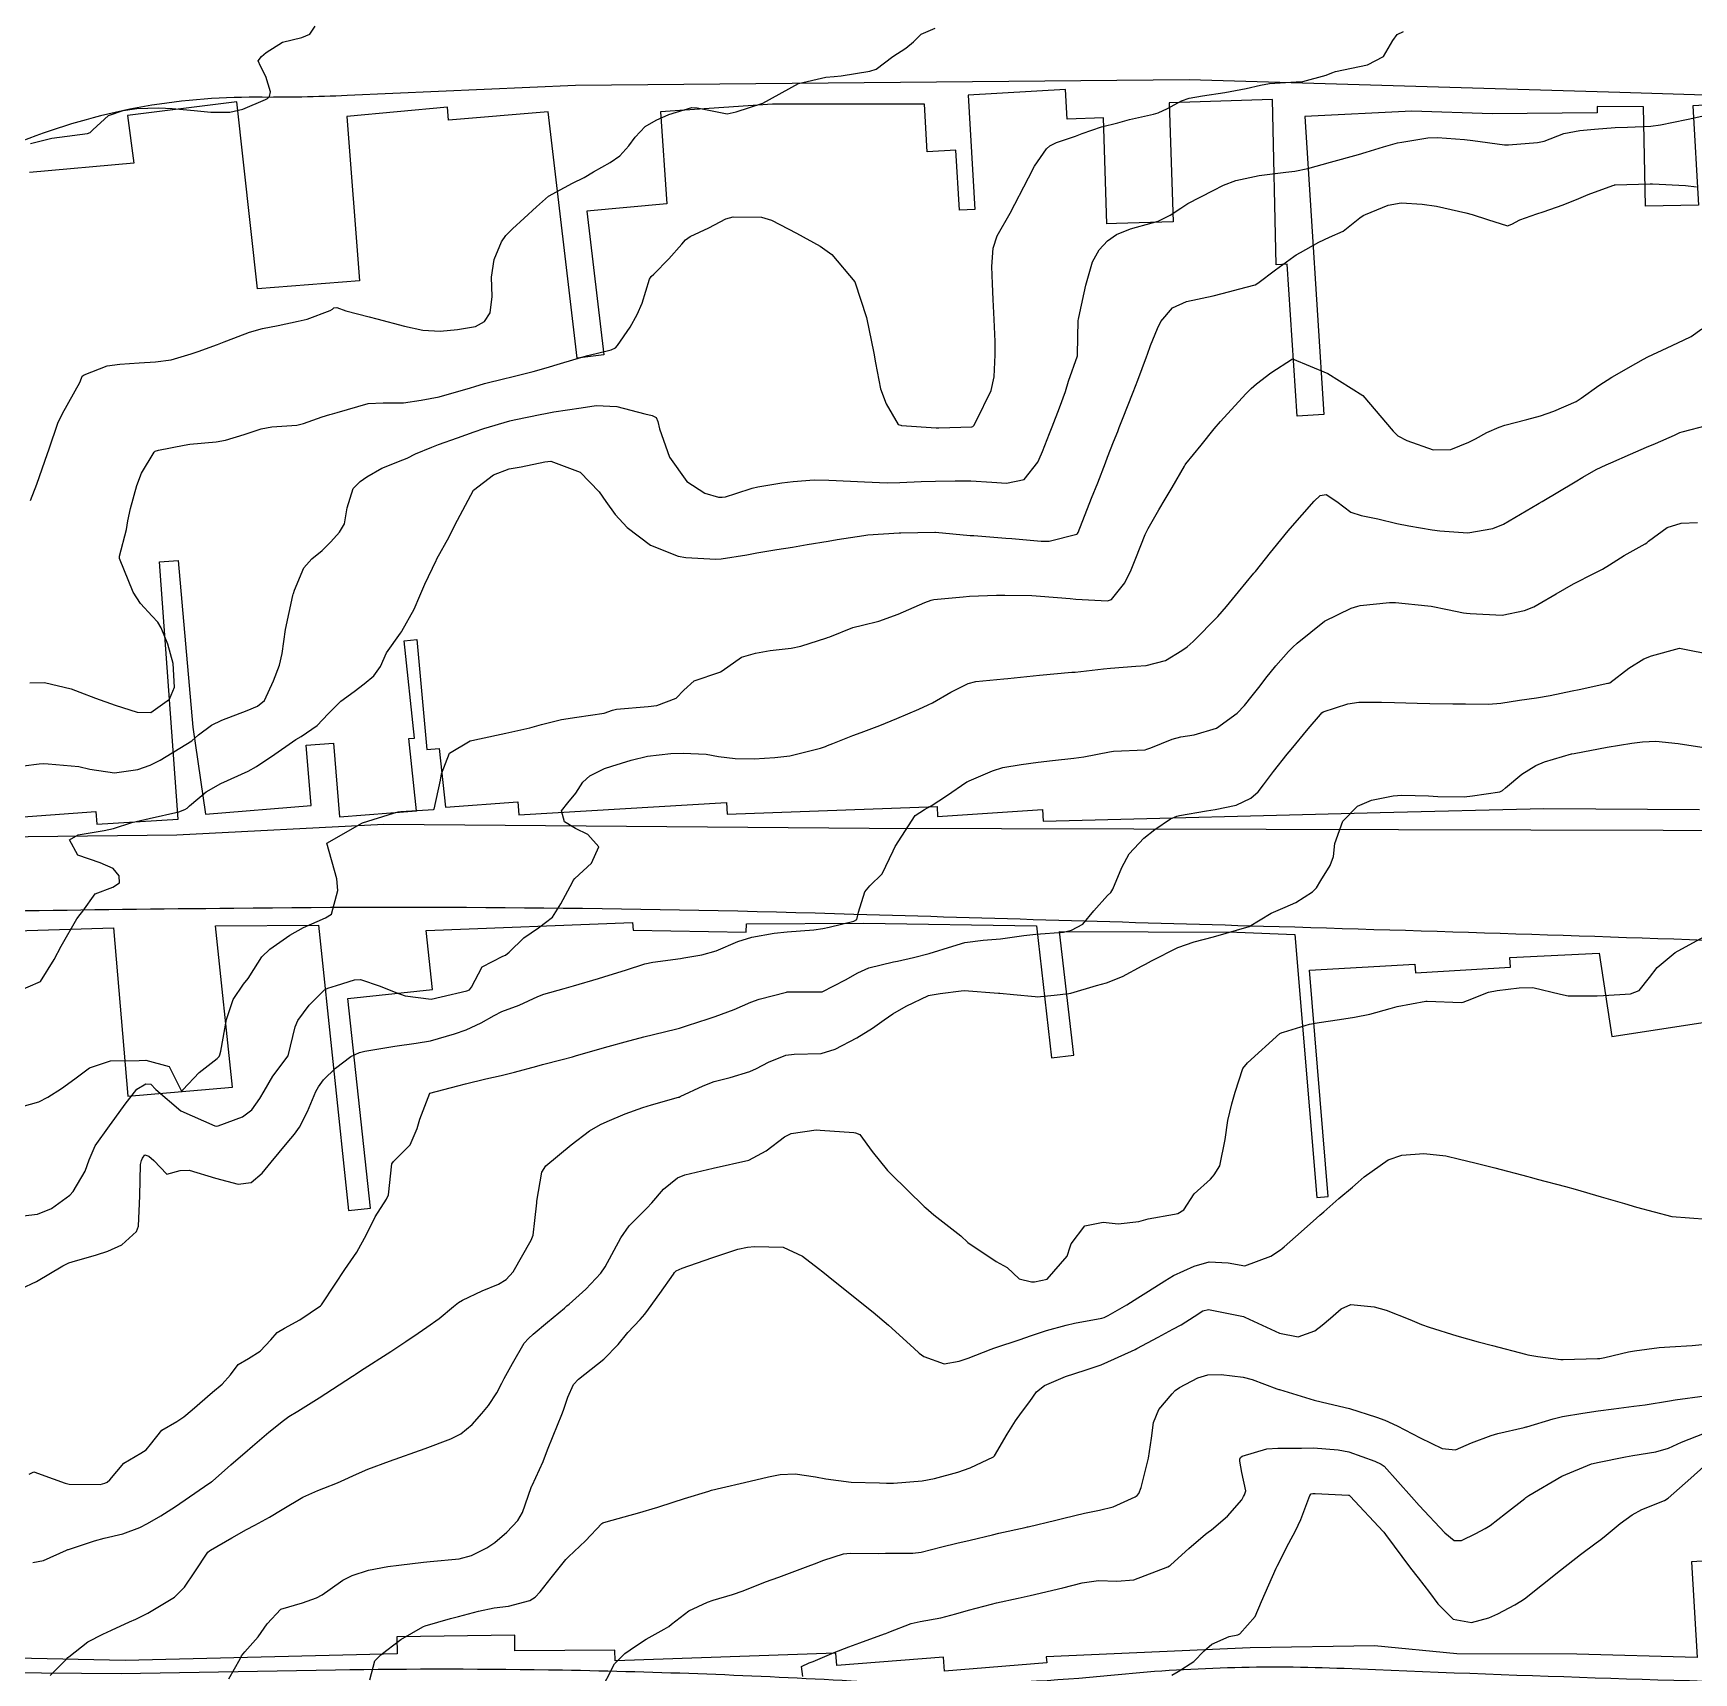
# Model space of a CAD drawing. Header units: metres. Extents: x 318500 to 325275, y 7408834 to 7428799.
# Drawn here: x 321048.2 to 321141.7, y 7409313.6 to 7409405.9 of the extents above; entities that cross this region are included whole.
import ezdxf

# ---------------------------------------------------------------- set-up
doc = ezdxf.new("R2010")
doc.units = ezdxf.units.M
doc.header["$MEASUREMENT"] = 0
for name, color, linetype in [('Curvas de Nivel 1m', 11, 'Continuous'), ('Curvas de Nivel 5m', 15, 'Continuous'), ('Edificações', 30, 'Continuous'), ('Vias Primárias', 230, 'Continuous')]:
    doc.layers.add(name, color=color, linetype=linetype)

msp = doc.modelspace()

# ---------------------------------------------------------------- linework, layer by layer
at = {"layer": 'Curvas de Nivel 1m', "flags": 128}
for points, elevation in [([(321048.029, 7409379.622), (321048.383, 7409380.539), (321048.539, 7409380.964), (321048.986, 7409382.263), (321049.049, 7409382.469), (321049.071, 7409382.529), (321049.564, 7409383.97), (321049.819, 7409384.518), (321050.797, 7409386.263), (321050.888, 7409386.502), (321050.926, 7409386.617), (321051.043, 7409386.7), (321052.34, 7409387.198), (321053.052, 7409387.303), (321054.143, 7409387.375), (321055.055, 7409387.423), (321055.948, 7409387.545), (321057.062, 7409387.871), (321057.474, 7409388.006), (321058.548, 7409388.405), (321058.922, 7409388.552), (321059.073, 7409388.615), (321060.361, 7409389.101), (321061.084, 7409389.298), (321061.963, 7409389.481), (321063.091, 7409389.712), (321063.596, 7409389.831), (321064.897, 7409390.322), (321065.021, 7409390.4), (321065.101, 7409390.462), (321065.274, 7409390.49), (321065.776, 7409390.31), (321067.095, 7409389.961), (321067.521, 7409389.856), (321069.088, 7409389.438), (321070.114, 7409389.22), (321071.084, 7409389.159), (321072.067, 7409389.243), (321073.088, 7409389.421), (321073.594, 7409389.701), (321073.897, 7409390.198), (321074.015, 7409391.102), (321073.984, 7409392.197), (321074.133, 7409393.198), (321074.546, 7409394.189), (321074.79, 7409394.551), (321075.161, 7409394.912), (321075.827, 7409395.517), (321076.509, 7409396.167), (321077.186, 7409396.759), (321078.549, 7409397.495), (321079.197, 7409397.814), (321079.726, 7409398.122), (321080.668, 7409398.649), (321081.214, 7409399.026), (321081.72, 7409399.598), (321082.061, 7409400.092), (321082.64, 7409400.685), (321083.244, 7409401.042), (321083.967, 7409401.351), (321085.256, 7409401.76), (321085.556, 7409401.745), (321087.251, 7409401.39), (321087.764, 7409401.503), (321089.26, 7409402), (321091.271, 7409403.109), (321092.797, 7409403.469), (321093.276, 7409403.505), (321093.667, 7409403.545), (321095.279, 7409403.808), (321095.643, 7409403.915), (321096.573, 7409404.619), (321097.298, 7409405.101), (321097.743, 7409405.444), (321098.166, 7409405.877), (321098.963, 7409406.217)], 744), ([(321048.032, 7409399.734), (321049.223, 7409400.032), (321049.655, 7409400.092), (321051.227, 7409400.296), (321051.377, 7409400.349), (321051.533, 7409400.497), (321052.419, 7409401.312), (321053.247, 7409401.594), (321054.014, 7409401.703), (321055.249, 7409401.736), (321055.993, 7409401.695), (321057.248, 7409401.589), (321058.169, 7409401.488), (321059.246, 7409401.487), (321059.978, 7409401.66), (321061.258, 7409402.21), (321061.363, 7409402.263), (321061.475, 7409402.367), (321061.53, 7409402.633), (321061.271, 7409403.498), (321060.976, 7409404.074), (321060.842, 7409404.377), (321061.03, 7409404.628), (321061.287, 7409404.851), (321062.217, 7409405.435), (321063.3, 7409405.695), (321063.749, 7409405.89), (321064.043, 7409406.333)], 743), ([(321046.75, 7409364.56), (321048.504, 7409364.783), (321048.754, 7409364.799), (321049.016, 7409364.788), (321050.752, 7409364.633), (321051.365, 7409364.494), (321052.747, 7409364.274), (321054.063, 7409364.46), (321054.754, 7409364.706), (321055.318, 7409365.001), (321056.772, 7409365.87), (321057.109, 7409366.083), (321057.49, 7409366.413), (321058.222, 7409366.969), (321058.789, 7409367.253), (321060.215, 7409367.799), (321060.797, 7409368.038), (321061.203, 7409368.364), (321061.705, 7409369.468), (321062.04, 7409370.352), (321062.196, 7409370.993), (321062.386, 7409372.347), (321062.802, 7409374.264), (321062.82, 7409374.341), (321062.833, 7409374.388), (321062.883, 7409374.57), (321063.408, 7409375.829), (321063.867, 7409376.33), (321064.445, 7409376.796), (321064.925, 7409377.291), (321065.418, 7409377.827), (321065.697, 7409378.309), (321065.851, 7409379.209), (321066.188, 7409380.302), (321066.58, 7409380.682), (321066.97, 7409380.952), (321067.806, 7409381.449), (321068.985, 7409381.901), (321069.233, 7409382.011), (321069.707, 7409382.253), (321070.614, 7409382.626), (321070.998, 7409382.767), (321072.072, 7409383.156), (321073.009, 7409383.493), (321073.545, 7409383.669), (321075.019, 7409384.104), (321075.078, 7409384.12), (321075.35, 7409384.177), (321076.72, 7409384.467), (321077.024, 7409384.528), (321077.48, 7409384.608), (321079.027, 7409384.839), (321079.872, 7409384.961), (321081.028, 7409384.917), (321082.61, 7409384.498), (321083.023, 7409384.4), (321083.243, 7409384.297), (321083.344, 7409384.075), (321083.435, 7409383.653), (321084.005, 7409382.065), (321084.97, 7409380.697), (321085.996, 7409380.034), (321086.751, 7409379.816), (321086.958, 7409379.799), (321087.145, 7409379.832), (321087.738, 7409380.012), (321088.654, 7409380.314), (321088.966, 7409380.395), (321090.329, 7409380.62), (321090.971, 7409380.692), (321092.148, 7409380.777), (321092.973, 7409380.774), (321094.19, 7409380.71), (321094.971, 7409380.673), (321096.248, 7409380.623), (321096.971, 7409380.629), (321098.162, 7409380.682), (321098.973, 7409380.713), (321100.09, 7409380.732), (321100.973, 7409380.729), (321102.14, 7409380.655), (321102.972, 7409380.596), (321103.961, 7409380.81), (321104.744, 7409381.784), (321104.82, 7409381.955), (321104.999, 7409382.378), (321105.399, 7409383.392), (321105.548, 7409383.775), (321105.962, 7409384.839), (321106.29, 7409385.767), (321106.473, 7409386.341), (321106.966, 7409387.761), (321106.981, 7409387.851), (321107.019, 7409389.761), (321107.025, 7409389.836), (321107.104, 7409390.196), (321107.438, 7409391.755), (321107.822, 7409393.068), (321108.19, 7409393.744), (321108.654, 7409394.241), (321109.163, 7409394.593), (321109.958, 7409394.928), (321111.173, 7409395.26), (321111.513, 7409395.359), (321112.198, 7409395.69), (321112.783, 7409396.085), (321113.187, 7409396.339), (321114.613, 7409397.078), (321115.197, 7409397.376), (321115.894, 7409397.64), (321117.205, 7409397.927), (321118.693, 7409398.12), (321119.209, 7409398.176), (321119.936, 7409398.314), (321121.221, 7409398.668), (321122.795, 7409399.115), (321123.227, 7409399.241), (321124.201, 7409399.53), (321124.997, 7409399.759), (321125.234, 7409399.81), (321126.691, 7409400.045), (321127.239, 7409400.065), (321128.761, 7409399.944), (321129.236, 7409399.892), (321131.02, 7409399.656), (321131.233, 7409399.648), (321132.876, 7409399.774), (321133.237, 7409399.864), (321134.355, 7409400.281), (321135.246, 7409400.455), (321136.078, 7409400.541), (321137.249, 7409400.628), (321137.947, 7409400.652), (321139.251, 7409400.705), (321139.796, 7409400.778), (321141.257, 7409401.075), (321141.444, 7409401.111), (321142.195, 7409401.291)], 746), ([(321047.197, 7409351.934), (321048.59, 7409352.53), (321049.356, 7409353.772), (321049.759, 7409354.513), (321050.636, 7409356.066), (321050.828, 7409356.308), (321050.978, 7409356.497), (321051.67, 7409357.474), (321052.66, 7409357.834), (321053.044, 7409358.094), (321053.018, 7409358.475), (321052.676, 7409358.891), (321051.955, 7409359.213), (321050.687, 7409359.649), (321050.222, 7409360.507), (321050.703, 7409360.79), (321052.164, 7409361.027), (321052.707, 7409361.15), (321053.726, 7409361.48), (321054.713, 7409361.713), (321056.38, 7409362.088), (321056.718, 7409362.207), (321056.85, 7409362.287), (321056.981, 7409362.417), (321057.923, 7409363.217), (321058.739, 7409363.677), (321060.275, 7409364.377), (321060.754, 7409364.64), (321061.789, 7409365.331), (321062.775, 7409366.026), (321062.96, 7409366.155), (321063.258, 7409366.335), (321064.162, 7409366.95), (321064.793, 7409367.613), (321065.488, 7409368.31), (321066.241, 7409368.866), (321066.815, 7409369.303), (321067.351, 7409369.753), (321067.724, 7409370.277), (321068.075, 7409371.038), (321068.858, 7409372.153), (321068.904, 7409372.215), (321068.93, 7409372.259), (321069.628, 7409373.497), (321069.943, 7409374.249), (321070.223, 7409374.913), (321070.858, 7409376.241), (321070.878, 7409376.272), (321070.911, 7409376.34), (321071.592, 7409377.568), (321071.924, 7409378.225), (321072.96, 7409380.21), (321074.101, 7409381.066), (321074.978, 7409381.398), (321075.643, 7409381.51), (321076.985, 7409381.801), (321077.311, 7409381.829), (321078.976, 7409381.22), (321080.035, 7409380.114), (321080.408, 7409379.562), (321080.947, 7409378.838), (321081.62, 7409378.093), (321082.925, 7409377.107), (321084.494, 7409376.479), (321084.915, 7409376.408), (321086.618, 7409376.321), (321086.915, 7409376.341), (321088.357, 7409376.567), (321088.92, 7409376.668), (321090.052, 7409376.854), (321090.925, 7409376.992), (321091.752, 7409377.133), (321092.931, 7409377.334), (321093.447, 7409377.42), (321094.936, 7409377.655), (321095.168, 7409377.685), (321096.939, 7409377.791), (321097.033, 7409377.794), (321098.94, 7409377.829), (321098.972, 7409377.827), (321100.937, 7409377.657), (321101.133, 7409377.641), (321102.935, 7409377.497), (321103.269, 7409377.471), (321104.933, 7409377.321), (321105.373, 7409377.336), (321106.939, 7409377.719), (321106.964, 7409377.736), (321106.979, 7409377.759), (321107.004, 7409377.823), (321107.769, 7409379.748), (321108.108, 7409380.608), (321108.542, 7409381.737), (321108.667, 7409382.063), (321109.008, 7409382.922), (321109.237, 7409383.507), (321109.324, 7409383.725), (321109.508, 7409384.206), (321110.099, 7409385.714), (321110.366, 7409386.394), (321110.861, 7409387.703), (321110.914, 7409387.861), (321111.08, 7409388.352), (321111.476, 7409389.314), (321111.667, 7409389.694), (321112.325, 7409390.471), (321113.111, 7409390.83), (321114.608, 7409391.151), (321115.116, 7409391.271), (321116.473, 7409391.63), (321116.972, 7409391.772), (321117.123, 7409391.852), (321118.128, 7409392.617), (321119.146, 7409393.362), (321119.291, 7409393.455), (321119.526, 7409393.594), (321120.559, 7409394.179), (321121.163, 7409394.443), (321121.929, 7409394.798), (321122.874, 7409395.545), (321123.052, 7409395.672), (321123.183, 7409395.733), (321124.462, 7409396.256), (321125.193, 7409396.386), (321126.384, 7409396.31), (321127.191, 7409396.194), (321128.834, 7409395.817), (321129.184, 7409395.725), (321130.053, 7409395.451), (321131.175, 7409395.085), (321131.431, 7409395.181), (321131.875, 7409395.43), (321132.842, 7409395.759), (321133.187, 7409395.871), (321134.32, 7409396.267), (321135.199, 7409396.627), (321135.729, 7409396.848), (321137.106, 7409397.361), (321137.184, 7409397.386), (321137.21, 7409397.391), (321137.243, 7409397.392), (321139.211, 7409397.46), (321139.347, 7409397.464), (321141.211, 7409397.357), (321141.819, 7409397.294)], 747), ([(321047.559, 7409345.479), (321048.498, 7409345.759), (321049.008, 7409346.016), (321049.779, 7409346.511), (321050.515, 7409347.048), (321051.352, 7409347.662), (321052.526, 7409348.068), (321054.149, 7409348.078), (321054.527, 7409348.102), (321055.837, 7409347.737), (321056.492, 7409346.42), (321056.51, 7409346.397), (321056.541, 7409346.388), (321056.608, 7409346.419), (321057.526, 7409347.408), (321058.537, 7409348.198), (321058.638, 7409348.299), (321058.692, 7409348.398), (321058.748, 7409348.603), (321059.067, 7409350.392), (321059.442, 7409351.522), (321060.019, 7409352.379), (321060.275, 7409352.695), (321060.603, 7409353.21), (321061.056, 7409353.921), (321061.491, 7409354.357), (321062.628, 7409355.134), (321063.398, 7409355.566), (321064.638, 7409356.11), (321064.969, 7409356.315), (321065.325, 7409357.645), (321065.278, 7409358.311), (321064.7, 7409360.32), (321066.712, 7409361.458), (321068.456, 7409362.002), (321068.718, 7409362.081), (321068.868, 7409362.109), (321070.72, 7409362.207), (321070.756, 7409362.239), (321071.113, 7409363.866), (321071.169, 7409364.234), (321071.607, 7409365.388), (321072.778, 7409366.084), (321072.876, 7409366.111), (321073.298, 7409366.202), (321074.783, 7409366.514), (321076.131, 7409366.822), (321076.788, 7409366.994), (321077.927, 7409367.278), (321078.793, 7409367.414), (321080.328, 7409367.64), (321080.797, 7409367.816), (321081.02, 7409367.876), (321082.799, 7409368.022), (321083.282, 7409368.073), (321084.377, 7409368.486), (321084.813, 7409368.945), (321085.395, 7409369.468), (321086.829, 7409369.959), (321086.875, 7409369.974), (321086.971, 7409370.019), (321088.062, 7409370.788), (321088.845, 7409371.019), (321089.673, 7409371.162), (321090.85, 7409371.307), (321091.398, 7409371.416), (321092.859, 7409371.878), (321092.904, 7409371.894), (321093.02, 7409371.938), (321094.325, 7409372.466), (321094.867, 7409372.593), (321095.786, 7409372.823), (321096.873, 7409373.223), (321098.373, 7409373.868), (321098.73, 7409374.015), (321098.883, 7409374.049), (321100.528, 7409374.201), (321100.886, 7409374.225), (321102.41, 7409374.294), (321102.887, 7409374.297), (321104.41, 7409374.264), (321104.887, 7409374.24), (321106.551, 7409374.097), (321106.885, 7409374.068), (321108.654, 7409373.963), (321108.885, 7409374.049), (321109.629, 7409374.989), (321110.003, 7409375.714), (321110.262, 7409376.368), (321110.786, 7409377.702), (321110.943, 7409378.038), (321111.552, 7409379.096), (321111.907, 7409379.691), (321112.297, 7409380.359), (321112.988, 7409381.557), (321113.038, 7409381.63), (321113.078, 7409381.679), (321113.932, 7409382.74), (321114.671, 7409383.655), (321115.024, 7409384.074), (321116.453, 7409385.629), (321116.748, 7409385.921), (321117.048, 7409386.186), (321117.86, 7409386.81), (321119.07, 7409387.6), (321121.058, 7409386.77), (321123.04, 7409385.54), (321124.741, 7409383.523), (321125.016, 7409383.271), (321125.519, 7409383.005), (321127.005, 7409382.479), (321127.994, 7409382.487), (321129.012, 7409382.901), (321129.371, 7409383.1), (321130.018, 7409383.45), (321130.713, 7409383.754), (321131.026, 7409383.856), (321132.266, 7409384.187), (321133.035, 7409384.391), (321133.795, 7409384.643), (321135.047, 7409385.201), (321135.163, 7409385.264), (321135.335, 7409385.377), (321136.33, 7409386.094), (321137.062, 7409386.57), (321138.415, 7409387.34), (321138.831, 7409387.576), (321139.076, 7409387.705), (321140.172, 7409388.225), (321141.09, 7409388.657), (321141.53, 7409388.859), (321142.128, 7409389.29)], 748), ([(321047.62, 7409339.333), (321048.413, 7409339.419), (321049.202, 7409339.734), (321050.247, 7409340.503), (321050.432, 7409340.698), (321051.099, 7409341.838), (321051.326, 7409342.491), (321051.67, 7409343.28), (321052.479, 7409344.395), (321052.513, 7409344.446), (321052.538, 7409344.479), (321053.35, 7409345.615), (321054.017, 7409346.457), (321054.513, 7409346.77), (321054.808, 7409346.739), (321055.086, 7409346.441), (321056.492, 7409345.253), (321058.404, 7409344.401), (321058.48, 7409344.385), (321058.582, 7409344.398), (321059.968, 7409344.897), (321060.494, 7409345.308), (321060.937, 7409345.93), (321061.178, 7409346.36), (321061.677, 7409347.199), (321062.54, 7409348.34), (321062.926, 7409349.967), (321063.082, 7409350.335), (321063.715, 7409351.186), (321064.586, 7409352.052), (321064.756, 7409352.149), (321065.258, 7409352.31), (321066.273, 7409352.617), (321066.595, 7409352.635), (321067.711, 7409352.273), (321068.585, 7409351.911), (321069.112, 7409351.725), (321070.579, 7409351.524), (321071.155, 7409351.657), (321072.587, 7409351.997), (321072.736, 7409352.059), (321072.856, 7409352.206), (321073.447, 7409353.358), (321074.617, 7409353.951), (321074.777, 7409354.019), (321074.97, 7409354.176), (321075.8, 7409354.996), (321076.634, 7409355.543), (321077.408, 7409356.148), (321077.885, 7409356.907), (321078.534, 7409358.132), (321078.582, 7409358.22), (321078.673, 7409358.334), (321079.61, 7409359.192), (321080.018, 7409360.11), (321079.403, 7409360.816), (321078.71, 7409361.151), (321078.095, 7409361.521), (321077.919, 7409362.142), (321078.273, 7409362.591), (321078.735, 7409363.136), (321079.123, 7409363.746), (321079.509, 7409364.119), (321080.346, 7409364.517), (321080.758, 7409364.657), (321081.852, 7409365), (321082.767, 7409365.212), (321084.074, 7409365.365), (321084.77, 7409365.393), (321086.061, 7409365.323), (321086.768, 7409365.208), (321087.697, 7409365.08), (321088.766, 7409365.061), (321089.924, 7409365.139), (321090.769, 7409365.245), (321092.504, 7409365.672), (321092.777, 7409365.766), (321092.903, 7409365.814), (321093.195, 7409365.936), (321094.321, 7409366.389), (321094.786, 7409366.56), (321095.839, 7409366.953), (321096.794, 7409367.333), (321098.046, 7409367.871), (321098.565, 7409368.102), (321098.806, 7409368.23), (321099.837, 7409368.827), (321100.822, 7409369.309), (321101.241, 7409369.416), (321102.826, 7409369.569), (321103.043, 7409369.591), (321104.83, 7409369.78), (321106.653, 7409369.942), (321106.833, 7409369.96), (321108.44, 7409370.132), (321108.837, 7409370.174), (321110.263, 7409370.284), (321110.839, 7409370.332), (321111.922, 7409370.611), (321112.852, 7409371.165), (321113.146, 7409371.385), (321113.487, 7409371.671), (321114.874, 7409373.094), (321115.359, 7409373.643), (321116.046, 7409374.479), (321116.909, 7409375.523), (321116.951, 7409375.578), (321116.987, 7409375.619), (321117.841, 7409376.696), (321118.588, 7409377.604), (321118.747, 7409377.797), (321118.944, 7409378.034), (321120.301, 7409379.58), (321120.638, 7409379.902), (321120.966, 7409379.965), (321121.57, 7409379.561), (321122.367, 7409378.962), (321122.952, 7409378.779), (321123.889, 7409378.593), (321124.948, 7409378.329), (321125.626, 7409378.189), (321126.945, 7409377.973), (321127.364, 7409377.904), (321128.943, 7409377.792), (321130.357, 7409378.035), (321130.949, 7409378.295), (321132.872, 7409379.411), (321132.971, 7409379.468), (321133.127, 7409379.563), (321134.983, 7409380.675), (321135.422, 7409380.939), (321136.182, 7409381.368), (321136.728, 7409381.629), (321136.996, 7409381.744), (321138.113, 7409382.234), (321139.009, 7409382.622), (321139.512, 7409382.823), (321140.583, 7409383.307), (321140.881, 7409383.443), (321141.023, 7409383.487), (321142.453, 7409383.862)], 749), ([(321047.959, 7409324.787), (321048.216, 7409324.905), (321049.299, 7409324.514), (321049.971, 7409324.267), (321050.207, 7409324.22), (321051.939, 7409324.205), (321052.208, 7409324.274), (321052.34, 7409324.337), (321052.493, 7409324.467), (321053.279, 7409325.405), (321054.233, 7409325.966), (321054.529, 7409326.152), (321054.778, 7409326.442), (321055.418, 7409327.267), (321056.26, 7409327.754), (321056.667, 7409328.011), (321057.127, 7409328.407), (321058.28, 7409329.39), (321058.818, 7409329.852), (321059.278, 7409330.38), (321059.72, 7409330.954), (321060.304, 7409331.29), (321060.963, 7409331.708), (321061.565, 7409332.351), (321061.908, 7409332.765), (321062.33, 7409333.003), (321063.194, 7409333.47), (321064.349, 7409334.258), (321064.38, 7409334.279), (321064.412, 7409334.309), (321065.186, 7409335.49), (321065.722, 7409336.3), (321066.39, 7409337.29), (321066.94, 7409338.282), (321067.421, 7409339.269), (321068.073, 7409340.265), (321068.182, 7409340.515), (321068.376, 7409342.261), (321068.461, 7409342.394), (321069.398, 7409343.323), (321069.796, 7409344.247), (321069.953, 7409344.78), (321070.51, 7409346.24), (321072.085, 7409346.648), (321072.518, 7409346.766), (321073.661, 7409347.054), (321074.526, 7409347.24), (321075.279, 7409347.422), (321076.534, 7409347.763), (321076.845, 7409347.846), (321077.962, 7409348.139), (321078.542, 7409348.294), (321078.771, 7409348.355), (321080.548, 7409348.864), (321081.504, 7409349.137), (321082.553, 7409349.419), (321084.347, 7409349.842), (321084.558, 7409349.899), (321085.009, 7409350.043), (321086.171, 7409350.42), (321086.568, 7409350.548), (321087.635, 7409350.949), (321088.58, 7409351.365), (321089.045, 7409351.532), (321090.589, 7409351.928), (321090.622, 7409351.937), (321092.59, 7409351.94), (321093.903, 7409352.624), (321094.607, 7409353.021), (321095.231, 7409353.29), (321096.616, 7409353.627), (321096.832, 7409353.672), (321097.746, 7409353.873), (321098.622, 7409354.096), (321099.948, 7409354.526), (321100.629, 7409354.718), (321101.66, 7409354.854), (321102.631, 7409354.929), (321103.954, 7409355.111), (321104.634, 7409355.188), (321106.188, 7409355.316), (321106.637, 7409355.417), (321107.271, 7409355.751), (321107.887, 7409356.506), (321108.665, 7409357.368), (321108.847, 7409357.548), (321108.962, 7409357.726), (321109.463, 7409358.944), (321109.89, 7409359.712), (321110.709, 7409360.597), (321111.317, 7409361.091), (321112.201, 7409361.685), (321112.56, 7409361.844), (321112.723, 7409361.886), (321114.24, 7409362.145), (321114.728, 7409362.216), (321115.903, 7409362.462), (321116.738, 7409362.845), (321117.141, 7409363.219), (321117.44, 7409363.613), (321118.004, 7409364.365), (321118.776, 7409365.333), (321118.994, 7409365.597), (321119.968, 7409366.759), (321120.653, 7409367.572), (321120.721, 7409367.652), (321120.802, 7409367.717), (321122.19, 7409368.169), (321122.811, 7409368.253), (321124.08, 7409368.258), (321124.811, 7409368.245), (321126.105, 7409368.206), (321126.81, 7409368.19), (321128.111, 7409368.17), (321128.811, 7409368.161), (321130.111, 7409368.147), (321130.811, 7409368.205), (321131.861, 7409368.378), (321132.816, 7409368.508), (321133.575, 7409368.642), (321134.823, 7409368.893), (321135.223, 7409368.975), (321136.829, 7409369.324), (321136.859, 7409369.33), (321136.939, 7409369.358), (321138.011, 7409370.174), (321138.85, 7409370.695), (321139.298, 7409370.879), (321140.86, 7409371.3), (321142.854, 7409370.901)], 751), ([(321048.149, 7409319.801), (321048.764, 7409319.908), (321050.058, 7409320.502), (321050.131, 7409320.53), (321050.161, 7409320.541), (321051.624, 7409321.022), (321052.17, 7409321.169), (321053.222, 7409321.412), (321054.18, 7409321.776), (321054.621, 7409322.006), (321055.354, 7409322.433), (321056.195, 7409322.966), (321058.066, 7409324.25), (321058.21, 7409324.343), (321058.234, 7409324.365), (321058.269, 7409324.389), (321059.298, 7409325.306), (321060.236, 7409326.118), (321060.372, 7409326.234), (321060.527, 7409326.366), (321061.452, 7409327.152), (321062.262, 7409327.807), (321062.575, 7409328.026), (321063.072, 7409328.328), (321064.282, 7409329.085), (321065.028, 7409329.564), (321066.148, 7409330.292), (321066.24, 7409330.351), (321066.301, 7409330.391), (321066.61, 7409330.592), (321068.314, 7409331.696), (321069.149, 7409332.248), (321069.844, 7409332.721), (321070.332, 7409333.056), (321071.024, 7409333.539), (321071.846, 7409334.215), (321072.124, 7409334.441), (321072.356, 7409334.578), (321073.459, 7409335.098), (321074.37, 7409335.482), (321074.804, 7409335.743), (321075.194, 7409336.168), (321076.206, 7409337.961), (321076.296, 7409338.152), (321076.318, 7409338.234), (321076.414, 7409339.065), (321076.523, 7409340.055), (321076.535, 7409340.149), (321076.822, 7409341.787), (321077.043, 7409342.151), (321078.472, 7409343.332), (321079.494, 7409344.115), (321080.115, 7409344.476), (321080.488, 7409344.648), (321081.512, 7409345.068), (321082.5, 7409345.43), (321082.989, 7409345.586), (321084.509, 7409346.012), (321084.539, 7409346.02), (321084.593, 7409346.049), (321085.89, 7409346.659), (321086.523, 7409346.888), (321087.415, 7409347.118), (321088.532, 7409347.463), (321088.895, 7409347.634), (321089.57, 7409347.985), (321090.544, 7409348.373), (321091.011, 7409348.43), (321092.545, 7409348.474), (321093.325, 7409348.709), (321094.554, 7409349.351), (321095.431, 7409349.907), (321096.094, 7409350.37), (321096.572, 7409350.698), (321097.319, 7409351.138), (321098.588, 7409351.739), (321098.682, 7409351.765), (321099.247, 7409351.85), (321100.417, 7409352.008), (321100.593, 7409352.017), (321102.528, 7409351.874), (321102.591, 7409351.867), (321103.365, 7409351.798), (321104.588, 7409351.677), (321104.694, 7409351.673), (321105.661, 7409351.764), (321106.491, 7409351.852), (321106.592, 7409351.871), (321108.04, 7409352.294), (321108.601, 7409352.453), (321109.505, 7409352.818), (321110.616, 7409353.407), (321110.809, 7409353.505), (321111.14, 7409353.692), (321112.628, 7409354.451), (321113.538, 7409354.753), (321114.634, 7409355.044), (321116.64, 7409355.62), (321117.877, 7409356.376), (321118.657, 7409356.717), (321119.268, 7409356.977), (321120.209, 7409357.575), (321120.435, 7409357.811), (321120.68, 7409358.22), (321121.192, 7409359.063), (321121.38, 7409359.56), (321121.457, 7409360.309), (321121.904, 7409361.552), (321122.733, 7409362.397), (321123.523, 7409362.743), (321124.742, 7409362.985), (321125.235, 7409363.021), (321126.742, 7409362.987), (321127.268, 7409362.957), (321128.742, 7409362.93), (321129.214, 7409362.982), (321130.747, 7409363.211), (321130.898, 7409363.279), (321131.06, 7409363.427), (321131.98, 7409364.199), (321132.769, 7409364.691), (321133.272, 7409364.903), (321134.779, 7409365.345), (321134.807, 7409365.353), (321134.935, 7409365.378), (321136.784, 7409365.732), (321138.178, 7409365.944), (321138.787, 7409366.027), (321139.53, 7409366.058), (321140.79, 7409365.94), (321142.368, 7409365.695)], 752), ([(321049.132, 7409313.446), (321050.078, 7409314.379), (321050.132, 7409314.446), (321050.176, 7409314.499), (321051.245, 7409315.331), (321052.1, 7409315.771), (321052.583, 7409315.985), (321053.608, 7409316.455), (321053.95, 7409316.613), (321054.112, 7409316.687), (321054.628, 7409316.955), (321056.124, 7409317.85), (321056.688, 7409318.412), (321057.273, 7409319.273), (321058.016, 7409320.392), (321058.096, 7409320.456), (321058.162, 7409320.498), (321059.355, 7409321.196), (321060.179, 7409321.655), (321060.646, 7409321.9), (321061.473, 7409322.351), (321062.195, 7409322.798), (321063.356, 7409323.477), (321064.205, 7409323.852), (321064.531, 7409323.982), (321065.312, 7409324.299), (321065.937, 7409324.57), (321066.216, 7409324.708), (321067.011, 7409325.068), (321068.233, 7409325.512), (321070.24, 7409326.23), (321071.694, 7409326.77), (321072.253, 7409327.048), (321072.886, 7409327.575), (321073.438, 7409328.192), (321073.813, 7409328.65), (321074.288, 7409329.359), (321074.56, 7409329.912), (321074.688, 7409330.174), (321075.158, 7409331.016), (321075.819, 7409332.158), (321076.055, 7409332.423), (321076.328, 7409332.664), (321077.134, 7409333.346), (321078.083, 7409334.133), (321078.229, 7409334.254), (321078.353, 7409334.36), (321079.283, 7409335.2), (321080.138, 7409336.104), (321080.384, 7409336.457), (321081.258, 7409338.087), (321081.724, 7409338.766), (321082.421, 7409339.462), (321082.733, 7409339.759), (321082.999, 7409340.064), (321083.665, 7409340.834), (321084.451, 7409341.47), (321084.856, 7409341.642), (321086.46, 7409342.02), (321088.465, 7409342.458), (321089.453, 7409342.997), (321090.478, 7409343.788), (321090.851, 7409343.964), (321092.262, 7409344.165), (321092.483, 7409344.16), (321094.375, 7409344.019), (321094.482, 7409344.012), (321094.708, 7409343.908), (321095.415, 7409342.956), (321096.276, 7409341.892), (321096.457, 7409341.698), (321098.341, 7409339.861), (321098.429, 7409339.774), (321098.893, 7409339.383), (321100.406, 7409338.201), (321100.807, 7409337.826), (321102.389, 7409336.749), (321103.014, 7409336.428), (321103.696, 7409335.79), (321104.377, 7409335.606), (321104.549, 7409335.606), (321105.267, 7409335.767), (321106.393, 7409337.059), (321106.559, 7409337.588), (321106.61, 7409337.748), (321107.386, 7409338.77), (321108.419, 7409338.969), (321109.26, 7409338.875), (321110.42, 7409339.006), (321110.95, 7409339.165), (321112.426, 7409339.416), (321112.629, 7409339.466), (321112.968, 7409339.665), (321113.534, 7409340.568), (321114.456, 7409341.387), (321114.582, 7409341.524), (321114.672, 7409341.647), (321114.977, 7409342.155), (321115.293, 7409343.638), (321115.437, 7409344.695), (321115.67, 7409345.633), (321115.853, 7409346.297), (321116.278, 7409347.624), (321116.543, 7409347.954), (321118.365, 7409349.593), (321118.5, 7409349.652), (321118.561, 7409349.667), (321120.027, 7409350.117), (321120.57, 7409350.227), (321121.732, 7409350.393), (321122.575, 7409350.512), (321123.422, 7409350.683), (321124.583, 7409351.013), (321124.977, 7409351.113), (321126.589, 7409351.416), (321126.661, 7409351.417), (321128.588, 7409351.346), (321128.687, 7409351.36), (321128.939, 7409351.455), (321130.113, 7409351.921), (321130.599, 7409352.025), (321131.841, 7409352.178), (321132.602, 7409352.187), (321134.164, 7409351.819), (321134.595, 7409351.728), (321136.237, 7409351.714), (321136.596, 7409351.736), (321138.105, 7409351.827), (321138.6, 7409352.022), (321139.184, 7409352.748), (321139.604, 7409353.315), (321140.629, 7409354.161), (321142.64, 7409355.27)], 753), ([(321059.199, 7409313.243), (321059.824, 7409314.373), (321059.912, 7409314.542), (321060.086, 7409314.766), (321060.837, 7409315.621), (321061.357, 7409316.351), (321062.118, 7409317.168), (321063.34, 7409317.539), (321064.125, 7409317.815), (321064.449, 7409317.985), (321064.902, 7409318.302), (321065.619, 7409318.814), (321066.142, 7409319.073), (321067.059, 7409319.364), (321068.15, 7409319.57), (321068.754, 7409319.648), (321070.154, 7409319.832), (321070.521, 7409319.861), (321072.158, 7409320.006), (321072.848, 7409320.2), (321073.717, 7409320.636), (321074.171, 7409320.928), (321074.843, 7409321.507), (321075.458, 7409322.161), (321075.734, 7409322.62), (321076.218, 7409324.02), (321076.252, 7409324.117), (321076.266, 7409324.15), (321076.883, 7409325.494), (321077.139, 7409326.141), (321077.454, 7409326.936), (321077.944, 7409328.133), (321078.031, 7409328.376), (321078.285, 7409329.124), (321078.6, 7409329.821), (321078.878, 7409330.121), (321080.312, 7409331.265), (321081.11, 7409332.088), (321081.655, 7409332.756), (321082.341, 7409333.5), (321082.617, 7409333.796), (321082.814, 7409334.065), (321083.458, 7409334.964), (321084.224, 7409336.052), (321084.286, 7409336.146), (321084.382, 7409336.232), (321084.717, 7409336.379), (321086.389, 7409336.958), (321087.856, 7409337.46), (321088.396, 7409337.568), (321088.785, 7409337.597), (321090.396, 7409337.561), (321091.489, 7409337.052), (321092.384, 7409336.371), (321092.625, 7409336.179), (321092.936, 7409335.932), (321094.363, 7409334.782), (321095.47, 7409333.899), (321096.339, 7409333.176), (321097.762, 7409331.868), (321098.057, 7409331.603), (321098.315, 7409331.401), (321099.467, 7409330.998), (321100.313, 7409331.145), (321100.818, 7409331.321), (321102.104, 7409331.812), (321102.261, 7409331.871), (321102.321, 7409331.892), (321103.753, 7409332.364), (321104.332, 7409332.568), (321105.233, 7409332.871), (321106.341, 7409333.18), (321106.807, 7409333.282), (321108.347, 7409333.56), (321108.472, 7409333.604), (321108.694, 7409333.725), (321109.745, 7409334.323), (321110.365, 7409334.706), (321110.97, 7409335.092), (321111.88, 7409335.677), (321112.383, 7409335.965), (321113.543, 7409336.504), (321114.391, 7409336.743), (321115.447, 7409336.691), (321116.389, 7409336.515), (321117.848, 7409337.051), (321118.398, 7409337.413), (321118.498, 7409337.49), (321118.609, 7409337.588), (321119.559, 7409338.432), (321120.424, 7409339.196), (321120.623, 7409339.372), (321120.842, 7409339.564), (321121.687, 7409340.306), (321122.451, 7409340.952), (321122.769, 7409341.222), (321123.113, 7409341.53), (321124.47, 7409342.487), (321125.231, 7409342.743), (321126.474, 7409342.841), (321127.703, 7409342.702), (321128.471, 7409342.517), (321129.337, 7409342.316), (321130.466, 7409342.032), (321132.328, 7409341.545), (321132.461, 7409341.509), (321132.539, 7409341.487), (321132.861, 7409341.404), (321134.454, 7409340.98), (321134.995, 7409340.829), (321136.446, 7409340.399), (321137.761, 7409340.016), (321138.437, 7409339.827), (321140.43, 7409339.3), (321142.428, 7409339.147)], 754), ([(321080.063, 7409312.437), (321080.902, 7409314.088), (321081.495, 7409314.673), (321082.095, 7409315.096), (321082.683, 7409315.483), (321083.694, 7409316.054), (321083.958, 7409316.206), (321084.114, 7409316.326), (321085.083, 7409317.079), (321086.133, 7409317.573), (321086.469, 7409317.681), (321087.548, 7409317.999), (321088.142, 7409318.209), (321089.412, 7409318.713), (321090.15, 7409318.983), (321091.804, 7409319.593), (321092.158, 7409319.73), (321092.688, 7409319.932), (321093.791, 7409320.29), (321094.166, 7409320.334), (321095.741, 7409320.32), (321096.166, 7409320.322), (321097.702, 7409320.332), (321098.168, 7409320.386), (321099.333, 7409320.682), (321100.176, 7409320.896), (321100.931, 7409321.07), (321102.183, 7409321.371), (321102.537, 7409321.453), (321104.027, 7409321.782), (321104.159, 7409321.812), (321104.191, 7409321.819), (321105.755, 7409322.198), (321106.198, 7409322.302), (321107.359, 7409322.582), (321108.205, 7409322.754), (321108.983, 7409322.944), (321110.217, 7409323.494), (321110.336, 7409323.581), (321110.434, 7409323.697), (321110.561, 7409324.033), (321110.964, 7409325.689), (321111.141, 7409326.803), (321111.255, 7409327.685), (321111.547, 7409328.415), (321112.295, 7409329.313), (321112.471, 7409329.495), (321112.716, 7409329.666), (321113.752, 7409330.209), (321114.307, 7409330.383), (321115.059, 7409330.39), (321116.306, 7409330.24), (321116.806, 7409330.113), (321118.195, 7409329.592), (321118.299, 7409329.554), (321118.348, 7409329.541), (321120.291, 7409328.946), (321121.078, 7409328.768), (321122.284, 7409328.484), (321123.804, 7409327.99), (321124.275, 7409327.819), (321124.975, 7409327.503), (321126.26, 7409326.826), (321127.497, 7409326.225), (321128.25, 7409326.159), (321129.163, 7409326.54), (321130.263, 7409326.961), (321130.629, 7409327.062), (321132.115, 7409327.412), (321132.239, 7409327.441), (321132.271, 7409327.449), (321133.761, 7409327.905), (321134.28, 7409328.02), (321135.425, 7409328.22), (321136.285, 7409328.35), (321137.162, 7409328.467), (321138.289, 7409328.605), (321138.927, 7409328.684), (321140.294, 7409328.906), (321140.627, 7409328.963), (321142.299, 7409329.184)], 756), ([(321091.503, 7409313.378), (321091.428, 7409313.95), (321091.866, 7409314.161), (321092.084, 7409314.234), (321093.28, 7409314.734), (321094.097, 7409315.052), (321094.721, 7409315.283), (321096.108, 7409315.785), (321096.184, 7409315.814), (321096.344, 7409315.886), (321097.611, 7409316.374), (321098.119, 7409316.48), (321099.283, 7409316.682), (321100.126, 7409316.908), (321100.834, 7409317.118), (321102.135, 7409317.461), (321102.417, 7409317.525), (321103.636, 7409317.788), (321104.141, 7409317.901), (321104.301, 7409317.937), (321106.146, 7409318.382), (321107.238, 7409318.651), (321108.151, 7409318.798), (321109.196, 7409318.759), (321110.151, 7409318.827), (321112.054, 7409319.567), (321112.159, 7409319.619), (321112.19, 7409319.64), (321112.223, 7409319.669), (321113.249, 7409320.584), (321114.186, 7409321.391), (321114.331, 7409321.505), (321114.523, 7409321.645), (321115.424, 7409322.409), (321116.216, 7409323.338), (321116.323, 7409323.513), (321116.376, 7409323.618), (321116.446, 7409323.841), (321116.233, 7409324.879), (321116.12, 7409325.503), (321116.116, 7409325.622), (321116.143, 7409325.72), (321116.243, 7409325.793), (321117.641, 7409326.207), (321118.25, 7409326.238), (321119.575, 7409326.252), (321120.25, 7409326.261), (321121.641, 7409326.157), (321122.247, 7409326.03), (321123.707, 7409325.518), (321124.077, 7409325.351), (321124.237, 7409325.224), (321125.781, 7409323.494), (321126.213, 7409323.008), (321127.653, 7409321.468), (321128.184, 7409321.052), (321128.592, 7409321.045), (321129.404, 7409321.442), (321129.915, 7409321.713), (321130.197, 7409321.895), (321131.064, 7409322.564), (321132.15, 7409323.411), (321132.188, 7409323.442), (321132.221, 7409323.463), (321132.392, 7409323.578), (321134.233, 7409324.659), (321135.904, 7409325.355), (321136.168, 7409325.424), (321136.241, 7409325.436), (321137.828, 7409325.752), (321138.247, 7409325.825), (321139.525, 7409326.036), (321140.254, 7409326.249), (321140.972, 7409326.576), (321142.267, 7409327.092)], 757), ([(321112.288, 7409313.458), (321112.648, 7409313.664), (321113.513, 7409314.231), (321114.098, 7409314.825), (321114.534, 7409315.213), (321115.519, 7409315.629), (321115.997, 7409315.737), (321116.113, 7409315.787), (321116.972, 7409316.763), (321117.326, 7409317.602), (321118.159, 7409319.482), (321118.196, 7409319.554), (321118.216, 7409319.589), (321118.877, 7409320.886), (321119.246, 7409321.579), (321119.549, 7409322.228), (321120.053, 7409323.572), (321120.124, 7409323.668), (321120.221, 7409323.695), (321120.345, 7409323.691), (321122.221, 7409323.603), (321122.27, 7409323.589), (321122.327, 7409323.538), (321124.191, 7409321.546), (321124.221, 7409321.51), (321124.319, 7409321.378), (321125.723, 7409319.494), (321126.154, 7409318.935), (321126.785, 7409318.119), (321127.257, 7409317.473), (321128.127, 7409316.621), (321129.147, 7409316.422), (321130.129, 7409316.689), (321130.646, 7409316.911), (321131.586, 7409317.416), (321131.936, 7409317.618), (321132.143, 7409317.759), (321134.16, 7409319.38), (321135.291, 7409320.246), (321136.183, 7409320.908), (321136.436, 7409321.098), (321136.736, 7409321.345), (321137.533, 7409322.004), (321138.207, 7409322.486), (321138.751, 7409322.783), (321140.02, 7409323.303), (321140.221, 7409323.432), (321141.499, 7409324.548), (321142.239, 7409325.211)], 758)]:
    msp.add_lwpolyline(points, dxfattribs=dict(at, elevation=elevation))
at = {"layer": 'Curvas de Nivel 5m', "flags": 128}
for points, elevation in [([(321047.996, 7409369.358), (321048.813, 7409369.365), (321050.31, 7409369.005), (321050.805, 7409368.829), (321051.687, 7409368.491), (321052.796, 7409368.099), (321054.027, 7409367.696), (321054.792, 7409367.688), (321055.858, 7409368.434), (321056.136, 7409369.104), (321056.057, 7409370.432), (321055.754, 7409371.529), (321055.386, 7409372.442), (321055.186, 7409372.768), (321054.866, 7409373.097), (321054.226, 7409373.812), (321053.799, 7409374.466), (321053.04, 7409376.346), (321053.041, 7409376.478), (321053.421, 7409377.985), (321053.505, 7409378.472), (321053.647, 7409379.17), (321054.01, 7409380.464), (321054.277, 7409381.154), (321054.988, 7409382.34), (321055.05, 7409382.389), (321055.236, 7409382.446), (321056.678, 7409382.741), (321056.995, 7409382.784), (321058.48, 7409382.923), (321058.999, 7409383.018), (321060.055, 7409383.334), (321061.009, 7409383.65), (321061.612, 7409383.76), (321063.013, 7409383.872), (321063.394, 7409383.957), (321064.451, 7409384.326), (321064.877, 7409384.466), (321065.022, 7409384.502), (321065.283, 7409384.577), (321067.028, 7409385.086), (321067.875, 7409385.124), (321069.029, 7409385.126), (321070.011, 7409385.27), (321071.032, 7409385.459), (321072.79, 7409385.966), (321073.038, 7409386.045), (321073.584, 7409386.202), (321074.732, 7409386.498), (321075.046, 7409386.57), (321076.335, 7409386.883), (321077.054, 7409387.094), (321077.869, 7409387.337), (321079.063, 7409387.69), (321079.406, 7409387.783), (321080.718, 7409388.105), (321080.954, 7409388.219), (321081.074, 7409388.35), (321081.796, 7409389.386), (321082.185, 7409390.089), (321082.454, 7409390.739), (321082.881, 7409392.082), (321082.976, 7409392.228), (321083.124, 7409392.368), (321083.97, 7409393.235), (321084.69, 7409394.057), (321084.907, 7409394.3), (321085.156, 7409394.482), (321086.213, 7409394.986), (321087.172, 7409395.485), (321087.586, 7409395.604), (321089.174, 7409395.581), (321089.746, 7409395.417), (321091.161, 7409394.684), (321092.48, 7409393.95), (321093.143, 7409393.473), (321094.434, 7409391.927), (321095.1, 7409389.92), (321095.513, 7409387.913), (321095.608, 7409387.366), (321095.89, 7409385.907), (321096.198, 7409385.069), (321096.881, 7409383.892), (321097.02, 7409383.859), (321097.057, 7409383.852), (321099.018, 7409383.719), (321099.161, 7409383.715), (321101.019, 7409383.774), (321101.071, 7409383.788), (321101.127, 7409383.838), (321101.27, 7409384.084), (321102.112, 7409385.824), (321102.286, 7409386.587), (321102.336, 7409387.821), (321102.331, 7409388.572), (321102.282, 7409389.822), (321102.231, 7409390.943), (321102.182, 7409391.824), (321102.158, 7409392.801), (321102.233, 7409393.824), (321102.455, 7409394.527), (321103.18, 7409395.81), (321104.207, 7409397.795), (321104.553, 7409398.447), (321105.225, 7409399.43), (321105.413, 7409399.593), (321105.79, 7409399.774), (321106.851, 7409400.149), (321107.238, 7409400.298), (321108.324, 7409400.663), (321109.247, 7409400.893), (321109.894, 7409401.076), (321111.255, 7409401.386), (321111.507, 7409401.447), (321112.047, 7409401.692), (321112.823, 7409402.126), (321113.266, 7409402.283), (321114.013, 7409402.414), (321115.27, 7409402.604), (321116.474, 7409402.834), (321117.274, 7409403.019), (321117.78, 7409403.11), (321119.284, 7409403.191), (321119.657, 7409403.222), (321120.972, 7409403.575), (321121.291, 7409403.704), (321121.502, 7409403.777), (321123.296, 7409404.157), (321124.208, 7409404.623), (321124.732, 7409405.526), (321124.971, 7409405.868), (321125.318, 7409406.043)], 745), ([(321046.603, 7409334.807), (321048.361, 7409335.626), (321049.854, 7409336.508), (321050.191, 7409336.685), (321050.374, 7409336.745), (321051.739, 7409337.127), (321052.383, 7409337.335), (321053.162, 7409337.695), (321054.001, 7409338.456), (321054.103, 7409338.756), (321054.175, 7409340.454), (321054.222, 7409342.228), (321054.271, 7409342.453), (321054.323, 7409342.581), (321054.455, 7409342.769), (321054.694, 7409342.686), (321054.96, 7409342.442), (321055.7, 7409341.682), (321056.452, 7409341.885), (321056.962, 7409341.905), (321058.446, 7409341.457), (321059.71, 7409341.111), (321060.442, 7409341.203), (321061.072, 7409341.74), (321061.572, 7409342.353), (321062.471, 7409343.441), (321062.882, 7409343.93), (321063.175, 7409344.333), (321063.625, 7409345.197), (321064.092, 7409346.324), (321064.236, 7409346.601), (321064.52, 7409346.984), (321065.196, 7409347.644), (321066.069, 7409348.297), (321066.542, 7409348.533), (321066.853, 7409348.595), (321068.546, 7409348.887), (321069.744, 7409349.053), (321070.549, 7409349.18), (321071.906, 7409349.572), (321072.556, 7409349.814), (321073.403, 7409350.197), (321074.132, 7409350.621), (321074.57, 7409350.841), (321075.544, 7409351.202), (321076.583, 7409351.681), (321076.92, 7409351.82), (321078.078, 7409352.138), (321078.474, 7409352.249), (321078.592, 7409352.281), (321080.009, 7409352.699), (321080.602, 7409352.876), (321081.523, 7409353.174), (321082.612, 7409353.517), (321083.072, 7409353.614), (321084.617, 7409353.825), (321084.81, 7409353.854), (321085.815, 7409354.032), (321086.622, 7409354.261), (321087.856, 7409354.78), (321088.63, 7409355.027), (321089.898, 7409355.247), (321090.634, 7409355.331), (321092.131, 7409355.443), (321092.636, 7409355.514), (321092.982, 7409355.591), (321094.372, 7409355.923), (321094.548, 7409356.014), (321094.648, 7409356.435), (321095.008, 7409357.572), (321095.287, 7409357.911), (321095.981, 7409358.6), (321096.594, 7409359.892), (321096.702, 7409360.134), (321097.839, 7409361.873), (321098.365, 7409362.225), (321098.728, 7409362.421), (321099.599, 7409362.989), (321100.749, 7409363.777), (321100.789, 7409363.8), (321100.875, 7409363.838), (321102.181, 7409364.397), (321102.761, 7409364.574), (321103.806, 7409364.752), (321104.766, 7409364.876), (321105.562, 7409364.978), (321106.77, 7409365.116), (321107.338, 7409365.185), (321108.776, 7409365.47), (321109.003, 7409365.5), (321110.778, 7409365.583), (321110.873, 7409365.605), (321111.108, 7409365.697), (321112.301, 7409366.169), (321112.786, 7409366.307), (321113.536, 7409366.417), (321114.792, 7409366.801), (321115.959, 7409367.633), (321116.369, 7409368.065), (321116.815, 7409368.623), (321117.257, 7409369.182), (321117.584, 7409369.612), (321118.138, 7409370.31), (321118.853, 7409371.114), (321119.094, 7409371.359), (321119.331, 7409371.593), (321120.873, 7409372.828), (321122.387, 7409373.547), (321122.751, 7409373.673), (321122.882, 7409373.706), (321124.531, 7409373.878), (321124.885, 7409373.867), (321126.688, 7409373.688), (321126.883, 7409373.662), (321127.804, 7409373.476), (321128.707, 7409373.292), (321128.878, 7409373.271), (321129.086, 7409373.25), (321130.877, 7409373.155), (321132.144, 7409373.421), (321132.662, 7409373.635), (321132.885, 7409373.754), (321133.931, 7409374.358), (321134.903, 7409374.923), (321135.201, 7409375.083), (321135.787, 7409375.371), (321136.526, 7409375.753), (321136.92, 7409375.996), (321137.748, 7409376.528), (321138.938, 7409377.173), (321139.029, 7409377.238), (321139.127, 7409377.327), (321140.164, 7409378.1), (321140.956, 7409378.346), (321141.874, 7409378.373)], 750), ([(321067.138, 7409313.2), (321067.402, 7409314.27), (321067.749, 7409314.602), (321068.089, 7409314.861), (321068.88, 7409315.466), (321070.109, 7409316.175), (321070.147, 7409316.192), (321070.244, 7409316.229), (321071.678, 7409316.651), (321072.118, 7409316.762), (321073.247, 7409317.07), (321074.126, 7409317.254), (321074.943, 7409317.352), (321076.133, 7409317.657), (321076.437, 7409317.845), (321076.717, 7409318.144), (321077.343, 7409318.943), (321078.158, 7409319.968), (321078.315, 7409320.128), (321079.266, 7409321.021), (321080.188, 7409321.996), (321080.249, 7409322.04), (321080.427, 7409322.096), (321081.796, 7409322.476), (321082.198, 7409322.586), (321083.339, 7409322.923), (321084.207, 7409323.207), (321084.845, 7409323.406), (321086.217, 7409323.827), (321086.365, 7409323.87), (321086.924, 7409324.009), (321088.223, 7409324.308), (321089.573, 7409324.63), (321090.228, 7409324.757), (321091.069, 7409324.798), (321092.227, 7409324.634), (321092.803, 7409324.509), (321094.224, 7409324.337), (321095.833, 7409324.285), (321096.224, 7409324.27), (321096.607, 7409324.267), (321098.225, 7409324.406), (321098.919, 7409324.541), (321100.231, 7409324.896), (321100.925, 7409325.131), (321102.239, 7409325.758), (321102.306, 7409325.809), (321103.021, 7409327.036), (321103.479, 7409327.792), (321103.814, 7409328.25), (321104.286, 7409328.875), (321104.66, 7409329.409), (321105.109, 7409329.768), (321106.305, 7409330.283), (321107.409, 7409330.639), (321108.312, 7409330.946), (321110.005, 7409331.705), (321110.213, 7409331.81), (321110.322, 7409331.865), (321111.511, 7409332.503), (321112.339, 7409332.938), (321112.814, 7409333.194), (321113.544, 7409333.658), (321114.031, 7409333.977), (321114.356, 7409334.058), (321116.316, 7409333.655), (321116.35, 7409333.642), (321116.396, 7409333.619), (321118.337, 7409332.727), (321119.397, 7409332.516), (321120.339, 7409332.859), (321120.745, 7409333.163), (321121.209, 7409333.557), (321121.818, 7409334.088), (321122.362, 7409334.329), (321123.678, 7409334.203), (321124.358, 7409334.019), (321125.685, 7409333.497), (321126.346, 7409333.211), (321126.771, 7409333.056), (321128.337, 7409332.577), (321129.532, 7409332.242), (321130.329, 7409332.03), (321132.189, 7409331.544), (321132.321, 7409331.508), (321132.885, 7409331.402), (321134.18, 7409331.243), (321134.319, 7409331.24), (321136.254, 7409331.285), (321136.319, 7409331.291), (321136.372, 7409331.297), (321136.656, 7409331.347), (321137.991, 7409331.667), (321138.326, 7409331.725), (321139.73, 7409331.908), (321140.33, 7409331.954), (321141.585, 7409332.027), (321142.333, 7409332.107)], 755)]:
    msp.add_lwpolyline(points, dxfattribs=dict(at, elevation=elevation))
at = {"layer": 'Edificações'}
for points in [[(321142.283, 7409401.878), (321141.621, 7409401.845), (321141.941, 7409396.253), (321138.946, 7409396.195), (321138.837, 7409401.791), (321136.225, 7409401.808), (321136.223, 7409401.447), (321130.317, 7409401.404), (321125.791, 7409401.541), (321119.778, 7409401.246), (321120.848, 7409384.467), (321119.335, 7409384.371), (321118.781, 7409392.924), (321118.164, 7409392.884), (321117.943, 7409402.201), (321112.141, 7409402.019), (321112.351, 7409395.314), (321109.162, 7409395.214), (321108.62, 7409395.197), (321108.433, 7409401.167), (321106.39, 7409401.103), (321106.292, 7409402.764), (321100.823, 7409402.457), (321101.185, 7409396.017), (321100.321, 7409395.969), (321100.131, 7409399.351), (321098.516, 7409399.26), (321098.365, 7409401.941), (321089.799, 7409401.935), (321083.502, 7409401.504), (321083.856, 7409396.332), (321079.348, 7409395.909), (321080.3, 7409387.817), (321078.81, 7409387.642), (321077.175, 7409401.512), (321071.557, 7409401.047), (321071.496, 7409401.782), (321065.832, 7409401.241), (321066.547, 7409391.985), (321060.796, 7409391.54), (321059.646, 7409402.082), (321053.481, 7409401.298), (321053.846, 7409398.623), (321047.978, 7409398.094)], [(321040.969, 7409361.314), (321051.701, 7409362.096), (321051.763, 7409361.399), (321056.337, 7409361.675), (321055.294, 7409376.173), (321056.336, 7409376.248), (321057.166, 7409366.85), (321057.872, 7409361.953), (321063.823, 7409362.439), (321063.546, 7409365.832), (321065.079, 7409365.958), (321065.418, 7409361.8), (321069.762, 7409362.137), (321069.326, 7409366.208), (321069.641, 7409366.242), (321069.055, 7409371.713), (321069.773, 7409371.79), (321070.34, 7409365.593), (321071.032, 7409365.656), (321071.39, 7409362.351), (321075.459, 7409362.646), (321075.511, 7409361.92), (321087.207, 7409362.611), (321087.246, 7409361.95), (321099.073, 7409362.382), (321099.093, 7409361.828), (321104.994, 7409362.209), (321105.037, 7409361.552), (321124.011, 7409362.056), (321133.224, 7409362.281), (321141.995, 7409362.207)], [(321041.728, 7409355.218), (321052.694, 7409355.555), (321053.513, 7409346.075), (321059.406, 7409346.584), (321058.442, 7409355.658), (321064.242, 7409355.707), (321065.921, 7409339.632), (321067.161, 7409339.761), (321065.898, 7409351.567), (321070.65, 7409352.075), (321070.294, 7409355.398), (321081.918, 7409355.85), (321081.952, 7409355.425), (321088.324, 7409355.31), (321088.332, 7409355.784), (321094.926, 7409355.822), (321104.666, 7409355.665), (321105.515, 7409348.231), (321106.762, 7409348.373), (321105.967, 7409355.335), (321115.936, 7409355.298), (321119.206, 7409355.176), (321120.444, 7409340.366), (321121.094, 7409340.42), (321120.029, 7409353.158), (321125.964, 7409353.506), (321125.993, 7409353.017), (321131.347, 7409353.331), (321131.314, 7409353.884), (321136.347, 7409354.13), (321137.06, 7409349.432), (321143.051, 7409350.341)], [(321142.727, 7409319.91), (321141.544, 7409319.84), (321141.863, 7409314.452), (321135.085, 7409314.645), (321128.329, 7409314.661), (321123.697, 7409315.116), (321116.696, 7409314.99), (321105.208, 7409314.499), (321105.238, 7409314.145), (321099.487, 7409313.679), (321099.423, 7409314.467), (321093.414, 7409313.995), (321093.36, 7409314.69), (321080.944, 7409314.263), (321080.924, 7409314.87), (321075.296, 7409314.831), (321075.29, 7409315.721), (321068.658, 7409315.617), (321068.673, 7409314.661), (321053.349, 7409314.281), (321047.202, 7409314.41)]]:
    msp.add_lwpolyline(points, dxfattribs=at)
at = {"layer": 'Vias Primárias'}
for points in [[(321147.734, 7409402.288), (321137.508, 7409402.603), (321113.255, 7409403.318), (321078.703, 7409402.997), (321065.847, 7409402.424, -0.013093), (321060.758, 7409402.33, 0.096587), (321047.541, 7409399.859, 0.087986), (321038.723, 7409394.418, 0.076121), (321030.8, 7409384.826, 0.042208), (321028.926, 7409380.986, 0.136646), (321028.471, 7409376.368), (321029.506, 7409362.834, 0.277901), (321030.977, 7409360.767, 0.137636), (321032.798, 7409360.517), (321056.265, 7409360.796), (321067.922, 7409361.386), (321095.244, 7409361.171), (321147.399, 7409361.029, -0.007958)], [(321145.873, 7409354.724, 0.001432), (321117.439, 7409355.631, -0.000227), (321094.388, 7409356.31, 0.01015), (321059.467, 7409356.647, 0.001679), (321034.441, 7409356.296, 0.027176), (321031.843, 7409356.109, 0.303719), (321030.247, 7409352.837), (321034.031, 7409323.787), (321035.165, 7409315.501, 0.396652), (321037.415, 7409313.683), (321053.125, 7409313.555), (321065.196, 7409313.757, -0.008607), (321077.984, 7409313.751, -0.009894), (321094.226, 7409313.142, 0.013603), (321099.257, 7409312.99, 0.025875), (321108.849, 7409313.46, -0.035685), (321121.988, 7409313.844, 0.004722), (321150.257, 7409312.922, -0.016139)]]:
    msp.add_lwpolyline(points, format="xyb", dxfattribs=at)

doc.saveas('drawing.dxf')
